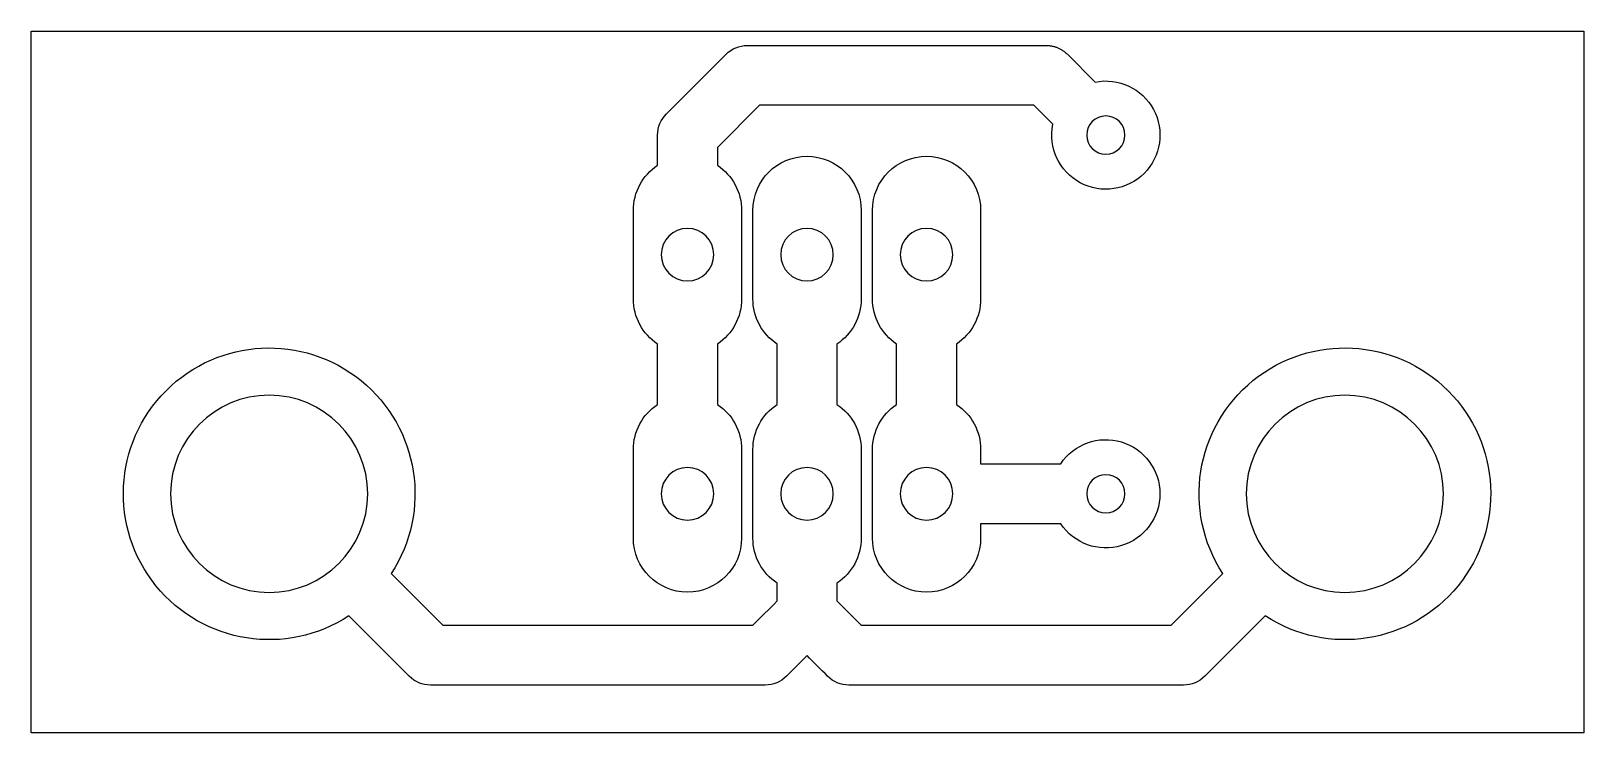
# Model space of a CAD drawing. Extents: x 35.8 to 68.8, y 0 to 14.9.
import ezdxf

# ---------------------------------------------------------------- set-up
doc = ezdxf.new("R2010")
doc.units = 0
for name, color, linetype in [('20', 30, 'CONTINUOUS'), ('44', 4, 'CONTINUOUS'), ('DEFAULT', 7, 'CONTINUOUS')]:
    doc.layers.add(name, color=color, linetype=linetype)

msp = doc.modelspace()

# ---------------------------------------------------------------- linework, layer by layer
at = {"layer": '20'}
msp.add_lwpolyline([(68.786, 0), (35.786, 0), (35.786, 14.91), (68.786, 14.91), (68.786, 0)], dxfattribs=at)
at = {"layer": '44', "extrusion": (0, 0, -1)}
for centre, radius in [((-58.626, 12.7), 0.406), ((-49.736, 10.16), 0.559), ((-52.276, 10.16), 0.559), ((-54.816, 10.16), 0.559), ((-40.846, 5.08), 2.095), ((-63.706, 5.08), 2.095), ((-49.736, 5.08), 0.559), ((-52.276, 5.08), 0.559), ((-54.816, 5.08), 0.559), ((-58.626, 5.08), 0.406)]:
    msp.add_circle(centre, radius, dxfattribs=at)
at = {"layer": 'DEFAULT'}
for points in [[(57.809, 14.416), (58.397, 13.827, -3.32104), (57.499, 12.929), (57.093, 13.335), (51.269, 13.335), (50.371, 12.437), (50.371, 12.059, -0.251571), (50.886, 11.1), (50.886, 11.1), (50.886, 9.22, -0.251571), (50.371, 8.261), (50.371, 6.979, -0.251571), (50.886, 6.02), (50.886, 4.14, -1), (48.586, 4.14), (48.586, 6.02, -0.251571), (49.101, 6.979), (49.101, 8.261, -0.251571), (48.586, 9.22), (48.586, 11.1, -0.251571), (49.101, 12.059), (49.101, 12.7, -0.200876), (49.291, 13.152), (50.557, 14.419, -0.198903), (51.006, 14.605), (57.37, 14.605), (57.385, 14.604), (57.399, 14.604), (57.414, 14.602), (57.428, 14.601), (57.443, 14.599), (57.458, 14.597), (57.473, 14.594), (57.488, 14.591), (57.503, 14.588), (57.518, 14.584), (57.533, 14.58), (57.547, 14.576), (57.562, 14.571), (57.577, 14.565), (57.592, 14.56), (57.607, 14.553), (57.621, 14.547), (57.636, 14.54), (57.65, 14.533), (57.665, 14.525), (57.679, 14.517), (57.693, 14.508), (57.707, 14.5), (57.72, 14.49), (57.734, 14.481), (57.747, 14.471), (57.76, 14.46), (57.772, 14.45), (57.785, 14.439), (57.797, 14.427), (57.809, 14.416)], [(61.113, 3.384, -9.656724), (62.011, 2.486), (60.73, 1.205, -0.200876), (60.277, 1.016), (53.165, 1.016, -0.200876), (52.713, 1.205, 0.000004), (52.276, 1.642, -0.000086), (51.84, 1.205, -0.200876), (51.387, 1.016), (44.275, 1.016, -0.200876), (43.823, 1.205), (42.542, 2.486, -9.656724), (43.44, 3.384), (44.538, 2.286), (51.124, 2.286, -0.000078), (51.641, 2.803, 0.000101), (51.641, 3.181, -0.251571), (51.126, 4.14), (51.126, 6.02, -0.251571), (51.641, 6.979), (51.641, 8.261, -0.251571), (51.126, 9.22), (51.126, 11.1, -1), (53.426, 11.1), (53.426, 11.1), (53.426, 9.22, -0.251571), (52.911, 8.261), (52.911, 6.979, -0.251571), (53.426, 6.02), (53.426, 4.14, -0.251571), (52.911, 3.181), (52.911, 2.803), (53.428, 2.286), (60.014, 2.286), (61.113, 3.384)], [(55.966, 5.715), (57.667, 5.715, -3.320926), (57.667, 4.445), (55.966, 4.445), (55.966, 4.14, -1), (53.666, 4.14), (53.666, 6.02, -0.251571), (54.181, 6.979), (54.181, 8.261, -0.251571), (53.666, 9.22), (53.666, 11.1, -1), (55.966, 11.1), (55.966, 11.1), (55.966, 9.22, -0.251571), (55.451, 8.261), (55.451, 6.979, -0.251571), (55.966, 6.02), (55.966, 5.715)]]:
    msp.add_lwpolyline(points, format="xyb", dxfattribs=at)

doc.saveas('drawing.dxf')
